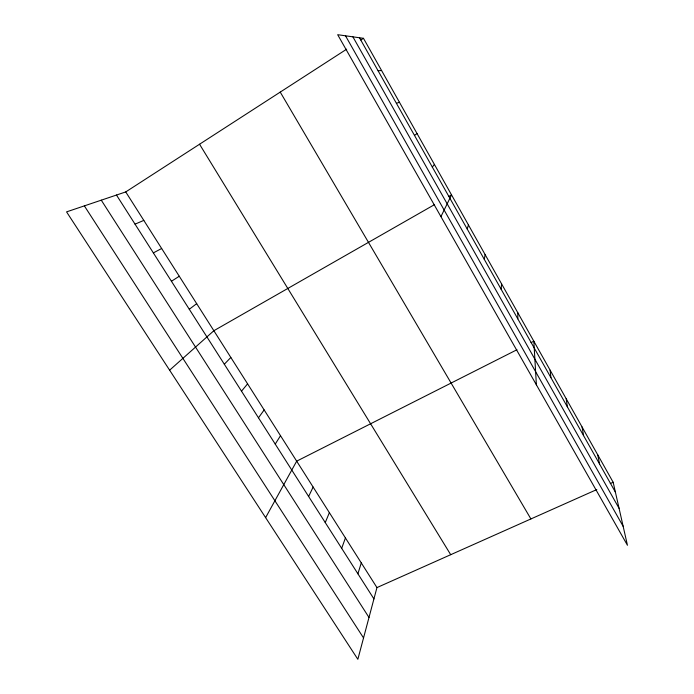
<?xml version="1.0" encoding="UTF-8"?>
<svg xmlns="http://www.w3.org/2000/svg" width="694" height="694" viewBox="0 0 694 694"><rect width="100%" height="100%" fill="white"/><g stroke="black" fill="none" stroke-linecap="round" stroke-linejoin="round"><path stroke-width="1.04" d="M501.181 289.329L501.571 283.846M484.317 259.391L485.115 254.594M125.735 191.926L376.946 587.584L357.852 659.3L66.555 211.878L125.735 191.926L346.67 49.179M467.227 229.037L468.441 224.943M357.904 573.791L361.279 562.912M341.682 548.338L345.43 537.937M325.26 522.573L329.372 512.658M308.63 496.479L313.124 487.067M440.924 216.632L451.534 194.893L448.714 196.506M265.62 517.629L296.676 461.163L516.969 349.741M275.232 444.091L280.515 435.702M258.472 417.797L264.154 409.937M432.319 167.063L434.409 164.426M241.503 391.173L247.593 383.851M224.318 364.22L230.833 357.453M169.631 370.188L213.865 330.717L434.6 204.574M189.288 309.264L196.68 303.651M414.492 135.417L417.042 133.552M360.819 40.026L363.474 38.317L613.166 482.269L627.445 545.267L337.674 34.7L363.474 38.317M171.444 281.261L179.278 276.247M153.357 252.894L161.659 248.495M531.023 342.628L533.833 341.205L536.375 384.806M376.946 587.584L596.797 489.565M610.278 483.553L613.166 482.269M135.044 224.153L143.814 220.388M396.421 103.328L399.432 102.244M378.083 70.779L381.579 70.502M84.356 205.875L363.543 637.933M101.272 200.167L368.991 617.452M116.479 195.04L373.927 598.922M199.551 144.231L450.71 554.697M280.237 92.094L530.901 518.939M352.899 36.834L619.074 508.329M345.508 35.802L623.151 526.338M359.492 37.754L615.396 492.133M597.716 454.796L599.599 464.078M582.058 426.966L583.593 435.65M566.2 398.755L567.362 406.831M550.125 370.18L550.906 377.623M517.802 312.716L517.819 318.867"/></g></svg>
